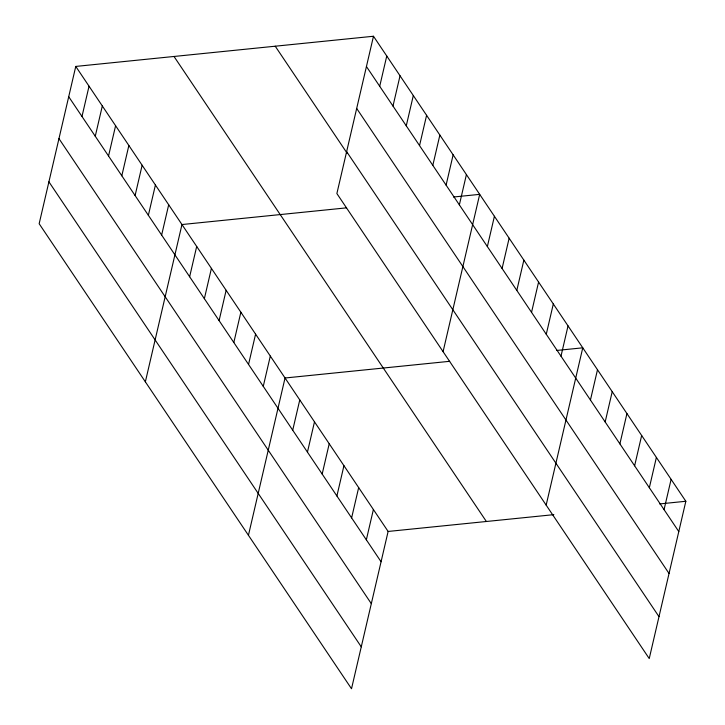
<?xml version="1.0" encoding="UTF-8"?>
<svg xmlns="http://www.w3.org/2000/svg" width="725" height="725" viewBox="0 0 725 725"><rect width="100%" height="100%" fill="white"/><g stroke="black" fill="none" stroke-linecap="round" stroke-linejoin="round"><path stroke-width="1.09" d="M75.762 66.428L39.159 223.726L351.516 688.75L388.12 531.452L75.762 66.428L373.484 36.25L685.841 501.274L649.237 658.572L336.88 193.548L373.484 36.25M81.988 116.48L89.039 86.193M95.265 136.246L102.316 105.959M108.542 156.011L115.592 125.724M121.818 175.776L128.86 145.489M135.095 195.532L142.136 165.246M148.362 215.298L155.413 185.011M161.639 235.063L168.689 204.776M145.363 381.83L181.966 224.542L346.568 207.848M189.642 276.751L196.692 246.464M204.368 298.673L211.41 268.386M219.095 320.595L226.137 290.308M233.822 342.517L240.863 312.23M248.539 364.439L255.59 334.153M263.266 386.362L270.316 356.075M248.439 535.295L285.043 377.997L449.645 361.313M292.719 430.206L299.769 399.919M379.71 86.302L386.76 56.015M307.445 452.128L314.487 421.841M392.986 106.058L400.037 75.781M322.172 474.05L329.213 443.763M406.263 125.824L413.313 95.537M336.898 495.972L343.94 465.686M419.539 145.589L426.59 115.302M432.816 165.354L439.858 135.067M351.616 517.895L358.667 487.608M446.093 185.12L453.134 154.833M366.343 539.817L373.393 509.53M459.36 204.876L466.411 174.598M443.084 351.652L479.687 194.354L453.487 197.01M487.363 246.563L494.414 216.277M502.09 268.486L509.14 238.199M516.816 290.408L523.858 260.121M531.543 312.33L538.584 282.052M546.269 334.252L553.311 303.974M560.987 356.174L568.037 325.897M546.161 505.108L582.764 347.819L556.564 350.474M590.44 400.028L597.491 369.741M605.167 421.95L612.217 391.663M619.893 443.872L626.935 413.585M634.62 465.794L641.661 435.507M649.346 487.717L656.388 457.43M664.064 509.639L671.114 479.352M388.12 531.452L553.846 514.65M659.641 503.929L685.841 501.274M366.442 66.537L678.79 531.561M356.682 108.451L669.039 573.475M346.632 151.634L658.989 616.658M275.237 46.21L347.039 153.111M174.009 56.468L486.366 521.493M68.712 96.715L381.069 561.739M58.961 138.629L371.318 603.653M48.91 181.812L361.267 646.836"/></g></svg>
